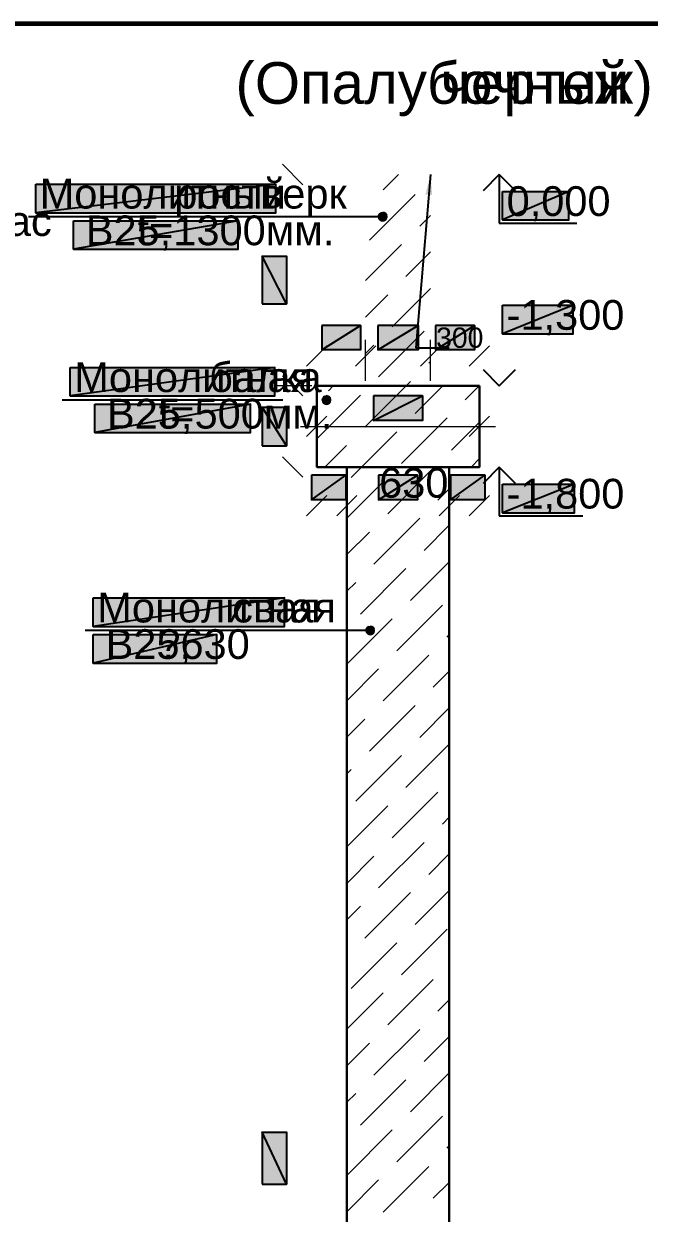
# Model space of a CAD drawing. Extents: x 8 to 21351, y 0 to 420.
# Drawn here: x 10036.1 to 10113, y 145.8 to 292.1 of the extents above; entities that cross this region are included whole.
import ezdxf

# ---------------------------------------------------------------- set-up
doc = ezdxf.new("R2010")
doc.units = 0
for name, color, linetype in [('PDF_ВЫНОСКИ', 7, 'Continuous'), ('TEY_REVIEW_AXIS', 7, 'Continuous'), ('TEY_REVIEW_LEADER', 7, 'Continuous')]:
    doc.layers.add(name, color=color, linetype=linetype)
doc.styles.add('TEYPDFCAD_TEXT', font='arial.ttf')
doc.dimstyles.new('TEYPDFCAD_SCALE_1', dxfattribs={"dimtxt": 2.5, "dimasz": 2.5, "dimexe": 1.25, "dimexo": 0.75, "dimtad": 1, "dimdsep": 46, "dimtxsty": 'Standard', "dimcen": 0.09, "dimadec": 0, "dimazin": 0, "dimtfac": 1, "dimtofl": 0, "dimtmove": 0, "dimatfit": 3, "dimfxl": 1, "dimarcsym": 0})

msp = doc.modelspace()

# ---------------------------------------------------------------- hatches: boundary and pattern name
at = {"true_color": 0xffffff}
h = msp.add_hatch(color=0, dxfattribs=at)
h.paths.add_polyline_path([(10037.53, 272.35), (10067.05, 272.35), (10037.53, 268.84)])
h.paths.add_polyline_path([(10067.05, 272.35), (10037.53, 268.84), (10067.05, 268.84)])
h = msp.add_hatch(color=0, dxfattribs=at)
h.paths.add_polyline_path([(10094.95, 271.44), (10103.1, 271.44), (10094.95, 267.95)])
h.paths.add_polyline_path([(10103.1, 271.44), (10094.95, 267.95), (10103.1, 267.95)])
h = msp.add_hatch(color=0, dxfattribs=at)
h.paths.add_polyline_path([(10042.16, 267.84), (10062.42, 267.84), (10042.16, 264.35)])
h.paths.add_polyline_path([(10062.42, 267.84), (10042.16, 264.35), (10062.42, 264.35)])
h = msp.add_hatch(color=7)
h.paths.add_polyline_path([(10079.86, 268.69), (10079.75, 268.54), (10080.22, 268.35)])
h.paths.add_polyline_path([(10079.75, 268.54), (10080.22, 268.35), (10079.71, 268.35)])
h.paths.add_polyline_path([(10080.22, 268.35), (10079.71, 268.35), (10079.75, 268.16)])
h = msp.add_hatch(color=7)
h.paths.add_polyline_path([(10079.75, 268.16), (10079.86, 267.99), (10080.22, 268.35)])
h.paths.add_polyline_path([(10079.86, 267.99), (10080.22, 268.35), (10080.03, 267.89)])
h.paths.add_polyline_path([(10080.22, 268.35), (10080.03, 267.89), (10080.22, 267.84)])
h = msp.add_hatch(color=7)
h.paths.add_polyline_path([(10080.41, 268.82), (10080.22, 268.84), (10080.22, 268.35)])
h.paths.add_polyline_path([(10080.22, 268.84), (10080.22, 268.35), (10080.03, 268.82)])
h.paths.add_polyline_path([(10080.22, 268.35), (10080.03, 268.82), (10079.86, 268.69)])
h = msp.add_hatch(color=7)
h.paths.add_polyline_path([(10080.73, 268.35), (10080.69, 268.54), (10080.22, 268.35)])
h.paths.add_polyline_path([(10080.69, 268.54), (10080.22, 268.35), (10080.58, 268.69)])
h.paths.add_polyline_path([(10080.22, 268.35), (10080.58, 268.69), (10080.41, 268.82)])
h = msp.add_hatch(color=7)
h.paths.add_polyline_path([(10080.22, 267.84), (10080.41, 267.89), (10080.22, 268.35)])
h.paths.add_polyline_path([(10080.41, 267.89), (10080.22, 268.35), (10080.58, 267.99)])
h.paths.add_polyline_path([(10080.22, 268.35), (10080.58, 267.99), (10080.69, 268.16)])
for points in [[(10080.69, 268.16), (10080.73, 268.35), (10080.22, 268.35)], [(10073.76, 245.6), (10073.81, 245.79), (10073.3, 245.79)], [(10079.14, 217.25), (10079.18, 217.45), (10078.7, 217.45)]]:
    msp.add_hatch(color=7).paths.add_polyline_path(points)
h = msp.add_hatch(color=0, dxfattribs=at)
h.paths.add_polyline_path([(10065.38, 257.62), (10068.39, 257.62), (10065.38, 263.48)])
h.paths.add_polyline_path([(10068.39, 257.62), (10065.38, 263.48), (10068.39, 263.48)])
h = msp.add_hatch(color=0, dxfattribs=at)
h.paths.add_polyline_path([(10094.95, 257.45), (10103.63, 257.45), (10094.95, 253.94)])
h.paths.add_polyline_path([(10103.63, 257.45), (10094.95, 253.94), (10103.63, 253.94)])
h = msp.add_hatch(color=0, dxfattribs=at)
h.paths.add_polyline_path([(10072.71, 254.97), (10072.71, 251.97), (10077.49, 254.97)])
h.paths.add_polyline_path([(10072.71, 251.97), (10077.49, 254.97), (10077.49, 251.97)])
h = msp.add_hatch(color=0, dxfattribs=at)
h.paths.add_polyline_path([(10079.63, 254.97), (10079.63, 251.97), (10084.58, 254.97)])
h.paths.add_polyline_path([(10079.63, 251.97), (10084.58, 254.97), (10084.58, 251.97)])
h = msp.add_hatch(color=0, dxfattribs=at)
h.paths.add_polyline_path([(10086.72, 254.97), (10086.72, 251.97), (10091.5, 254.97)])
h.paths.add_polyline_path([(10086.72, 251.97), (10091.5, 254.97), (10091.5, 251.97)])
h = msp.add_hatch(color=0, dxfattribs=at)
h.paths.add_polyline_path([(10041.78, 249.79), (10066.95, 249.79), (10041.78, 246.3)])
h.paths.add_polyline_path([(10066.95, 249.79), (10041.78, 246.3), (10066.95, 246.3)])
h = msp.add_hatch(color=7)
h.paths.add_polyline_path([(10072.94, 246.15), (10072.83, 245.98), (10073.3, 245.79)])
h.paths.add_polyline_path([(10072.83, 245.98), (10073.3, 245.79), (10072.79, 245.79)])
h.paths.add_polyline_path([(10073.3, 245.79), (10072.79, 245.79), (10072.83, 245.6)])
h = msp.add_hatch(color=7)
h.paths.add_polyline_path([(10073.49, 246.25), (10073.3, 246.3), (10073.3, 245.79)])
h.paths.add_polyline_path([(10073.3, 246.3), (10073.3, 245.79), (10073.11, 246.25)])
h.paths.add_polyline_path([(10073.3, 245.79), (10073.11, 246.25), (10072.94, 246.15)])
h = msp.add_hatch(color=7)
h.paths.add_polyline_path([(10073.81, 245.79), (10073.76, 245.98), (10073.3, 245.79)])
h.paths.add_polyline_path([(10073.76, 245.98), (10073.3, 245.79), (10073.66, 246.15)])
h.paths.add_polyline_path([(10073.3, 245.79), (10073.66, 246.15), (10073.49, 246.25)])
h = msp.add_hatch(color=0, dxfattribs=at)
h.paths.add_polyline_path([(10079.08, 246.3), (10079.08, 243.29), (10085.13, 246.3)])
h.paths.add_polyline_path([(10079.08, 243.29), (10085.13, 246.3), (10085.13, 243.29)])
h = msp.add_hatch(color=0, dxfattribs=at)
h.paths.add_polyline_path([(10044.79, 245.28), (10063.94, 245.28), (10044.79, 241.79)])
h.paths.add_polyline_path([(10063.94, 245.28), (10044.79, 241.79), (10063.94, 241.79)])
h = msp.add_hatch(color=0, dxfattribs=at)
h.paths.add_polyline_path([(10065.38, 240.16), (10068.39, 240.16), (10065.38, 244.94)])
h.paths.add_polyline_path([(10068.39, 240.16), (10065.38, 244.94), (10068.39, 244.94)])
h = msp.add_hatch(color=7)
h.paths.add_polyline_path([(10072.83, 245.6), (10072.94, 245.43), (10073.3, 245.79)])
h.paths.add_polyline_path([(10072.94, 245.43), (10073.3, 245.79), (10073.11, 245.32)])
h.paths.add_polyline_path([(10073.3, 245.79), (10073.11, 245.32), (10073.3, 245.28)])
h = msp.add_hatch(color=7)
h.paths.add_polyline_path([(10073.3, 245.28), (10073.49, 245.32), (10073.3, 245.79)])
h.paths.add_polyline_path([(10073.49, 245.32), (10073.3, 245.79), (10073.66, 245.43)])
h.paths.add_polyline_path([(10073.3, 245.79), (10073.66, 245.43), (10073.76, 245.6)])
h = msp.add_hatch(color=0, dxfattribs=at)
h.paths.add_polyline_path([(10071.44, 236.54), (10071.44, 233.53), (10075.69, 236.54)])
h.paths.add_polyline_path([(10071.44, 233.53), (10075.69, 236.54), (10075.69, 233.53)])
h = msp.add_hatch(color=0, dxfattribs=at)
h.paths.add_polyline_path([(10079.71, 236.54), (10079.71, 233.53), (10084.5, 236.54)])
h.paths.add_polyline_path([(10079.71, 233.53), (10084.5, 236.54), (10084.5, 233.53)])
h = msp.add_hatch(color=0, dxfattribs=at)
h.paths.add_polyline_path([(10088.54, 236.54), (10088.54, 233.53), (10092.79, 236.54)])
h.paths.add_polyline_path([(10088.54, 233.53), (10092.79, 236.54), (10092.79, 233.53)])
h = msp.add_hatch(color=0, dxfattribs=at)
h.paths.add_polyline_path([(10094.95, 235.44), (10103.82, 235.44), (10094.95, 231.94)])
h.paths.add_polyline_path([(10103.82, 235.44), (10094.95, 231.94), (10103.82, 231.94)])
h = msp.add_hatch(color=0, dxfattribs=at)
h.paths.add_polyline_path([(10044.6, 221.45), (10068.13, 221.45), (10044.6, 217.95)])
h.paths.add_polyline_path([(10068.13, 221.45), (10044.6, 217.95), (10068.13, 217.95)])
h = msp.add_hatch(color=0, dxfattribs=at)
h.paths.add_polyline_path([(10044.6, 216.96), (10059.79, 216.96), (10044.6, 213.44)])
h.paths.add_polyline_path([(10059.79, 216.96), (10044.6, 213.44), (10059.79, 213.44)])
h = msp.add_hatch(color=7)
h.paths.add_polyline_path([(10078.34, 217.81), (10078.23, 217.64), (10078.7, 217.45)])
h.paths.add_polyline_path([(10078.23, 217.64), (10078.7, 217.45), (10078.19, 217.45)])
h.paths.add_polyline_path([(10078.7, 217.45), (10078.19, 217.45), (10078.23, 217.25)])
h = msp.add_hatch(color=7)
h.paths.add_polyline_path([(10078.23, 217.25), (10078.34, 217.11), (10078.7, 217.45)])
h.paths.add_polyline_path([(10078.34, 217.11), (10078.7, 217.45), (10078.51, 216.98)])
h.paths.add_polyline_path([(10078.7, 217.45), (10078.51, 216.98), (10078.7, 216.96)])
h = msp.add_hatch(color=7)
h.paths.add_polyline_path([(10078.89, 217.91), (10078.7, 217.95), (10078.7, 217.45)])
h.paths.add_polyline_path([(10078.7, 217.95), (10078.7, 217.45), (10078.51, 217.91)])
h.paths.add_polyline_path([(10078.7, 217.45), (10078.51, 217.91), (10078.34, 217.81)])
h = msp.add_hatch(color=7)
h.paths.add_polyline_path([(10079.18, 217.45), (10079.14, 217.64), (10078.7, 217.45)])
h.paths.add_polyline_path([(10079.14, 217.64), (10078.7, 217.45), (10079.03, 217.81)])
h.paths.add_polyline_path([(10078.7, 217.45), (10079.03, 217.81), (10078.89, 217.91)])
h = msp.add_hatch(color=7)
h.paths.add_polyline_path([(10078.7, 216.96), (10078.89, 216.98), (10078.7, 217.45)])
h.paths.add_polyline_path([(10078.89, 216.98), (10078.7, 217.45), (10079.03, 217.11)])
h.paths.add_polyline_path([(10078.7, 217.45), (10079.03, 217.11), (10079.14, 217.25)])
h = msp.add_hatch(color=0, dxfattribs=at)
h.paths.add_polyline_path([(10065.38, 149.35), (10068.39, 149.35), (10065.38, 155.74)])
h.paths.add_polyline_path([(10068.39, 149.35), (10065.38, 155.74), (10068.39, 155.74)])

# ---------------------------------------------------------------- linework, layer by layer
at = {"color": 7, "lineweight": 5}
for p, q in [((10070.4, 272.29), (10067.88, 274.81)), ((10078.1, 248.18), (10078.1, 253.22)), ((10078.1, 251.84), (10078.1, 253.22)), ((10086.1, 248.18), (10086.1, 253.22)), ((10086.1, 251.84), (10086.1, 253.22)), ((10073.36, 252.45), (10070.84, 249.96)), ((10076.85, 249.96), (10079.35, 252.45)), ((10079.35, 252.45), (10076.85, 249.96)), ((10087.35, 252.45), (10084.86, 249.96)), ((10084.86, 249.96), (10087.35, 252.45)), ((10090.87, 249.96), (10093.36, 252.45)), ((10070.4, 246.3), (10067.88, 248.79)), ((10067.88, 248.79), (10070.4, 246.3)), ((10071.48, 247.54), (10067.14, 247.54)), ((10072.11, 243.16), (10072.11, 244.54)), ((10092.12, 243.16), (10092.12, 244.54)), ((10073.36, 243.8), (10070.84, 241.3)), ((10090.87, 241.3), (10093.36, 243.8)), ((10067.88, 238.8), (10070.4, 236.3)), ((10070.4, 236.3), (10067.88, 238.8)), ((10088.41, 236.92), (10088.41, 230.78)), ((10075.8, 233.4), (10075.8, 234.78)), ((10088.41, 233.4), (10088.41, 234.78)), ((10073.36, 234.04), (10070.84, 231.54)), ((10074.55, 231.54), (10077.05, 234.04)), ((10077.05, 234.04), (10074.55, 231.54)), ((10089.66, 234.04), (10087.16, 231.54)), ((10087.16, 231.54), (10089.66, 234.04)), ((10090.87, 231.54), (10093.36, 234.04))]:
    msp.add_line(p, q, dxfattribs=at)
at = {"lineweight": 5}
for p, q in [((10080.26, 271.65), (10082.17, 273.54)), ((10078.59, 265.47), (10084.2, 271.08)), ((10084.77, 267.17), (10086.1, 268.5)), ((10078.1, 260.5), (10082.53, 264.92)), ((10083.08, 260.99), (10086.1, 264.01)), ((10081.38, 254.8), (10086.1, 259.52)), ((10078.1, 256.01), (10080.83, 258.74)), ((10079.71, 248.64), (10085.32, 254.25)), ((10078.1, 251.52), (10079.14, 252.56)), ((10085.89, 250.32), (10086.1, 250.55)), ((10073.53, 246.95), (10074.12, 247.54)), ((10078.02, 242.46), (10083.1, 247.54)), ((10083.1, 247.54), (10083.65, 248.07)), ((10084.2, 244.16), (10087.61, 247.54)), ((10090.38, 245.83), (10092.09, 247.54)), ((10072.11, 241.02), (10077.47, 246.4)), ((10082.53, 237.98), (10088.14, 243.59)), ((10088.69, 239.65), (10092.12, 243.08)), ((10077.6, 237.55), (10081.96, 241.89)), ((10073.11, 237.55), (10075.78, 240.22)), ((10091.08, 237.55), (10092.12, 238.59)), ((10076.35, 236.28), (10077.6, 237.55)), ((10080.83, 231.8), (10086.44, 237.41)), ((10075.8, 236.92), (10075.8, 230.78)), ((10075.8, 231.27), (10080.26, 235.73)), ((10087.01, 233.49), (10088.41, 234.89)), ((10079.14, 225.62), (10084.77, 231.25)), ((10085.32, 227.31), (10088.41, 230.4)), ((10075.8, 226.78), (10078.59, 229.55)), ((10083.65, 221.13), (10088.41, 225.91)), ((10077.47, 219.46), (10083.08, 225.07)), ((10075.8, 222.27), (10076.9, 223.37)), ((10081.96, 214.97), (10087.57, 220.58)), ((10075.8, 213.3), (10081.38, 218.88)), ((10088.14, 216.64), (10088.41, 216.92)), ((10080.26, 208.79), (10085.89, 214.4)), ((10075.8, 208.81), (10079.71, 212.72)), ((10086.44, 210.48), (10088.41, 212.43)), ((10078.59, 202.61), (10084.2, 208.22)), ((10084.77, 204.3), (10088.41, 207.94)), ((10075.8, 204.32), (10078.02, 206.54)), ((10083.08, 198.12), (10088.41, 203.45)), ((10076.9, 196.45), (10082.53, 202.06)), ((10075.8, 199.83), (10076.35, 200.36)), ((10081.38, 191.94), (10087.01, 197.57)), ((10075.8, 190.86), (10080.83, 195.88)), ((10087.57, 193.63), (10088.41, 194.48)), ((10079.71, 185.78), (10085.32, 191.39)), ((10075.8, 186.35), (10079.14, 189.7)), ((10085.89, 187.45), (10088.41, 189.97)), ((10078.02, 179.6), (10083.65, 185.21)), ((10084.2, 181.29), (10088.41, 185.48)), ((10075.8, 181.86), (10077.47, 183.54)), ((10082.53, 175.11), (10088.14, 180.72)), ((10076.35, 173.42), (10081.96, 179.05)), ((10080.83, 168.93), (10086.44, 174.54)), ((10075.8, 168.4), (10080.26, 172.87)), ((10087.01, 170.62), (10088.41, 172.02)), ((10079.14, 162.77), (10084.77, 168.38)), ((10085.32, 164.44), (10088.41, 167.53)), ((10075.8, 163.91), (10078.59, 166.69)), ((10083.65, 158.26), (10088.41, 163.05)), ((10077.47, 156.59), (10083.08, 162.2)), ((10075.8, 159.43), (10076.9, 160.51)), ((10081.96, 152.1), (10087.57, 157.71)), ((10075.8, 150.43), (10081.38, 156.02)), ((10088.14, 153.78), (10088.41, 154.05)), ((10080.26, 145.92), (10085.89, 151.53)), ((10075.8, 145.94), (10079.71, 149.86)), ((10086.44, 147.62), (10088.41, 149.56))]:
    msp.add_line(p, q, dxfattribs=at)
at = {"color": 7, "lineweight": 25}
for p, q in [((10094.55, 273.54), (10092.56, 271.55)), ((10094.55, 273.54), (10094.55, 267.55)), ((10096.56, 271.55), (10094.55, 273.54)), ((10094.55, 267.55), (10104.1, 267.55)), ((10092.56, 249.56), (10094.55, 247.54)), ((10094.55, 247.54), (10096.56, 249.56)), ((10094.55, 237.55), (10092.56, 235.54)), ((10096.56, 235.54), (10094.55, 237.55))]:
    msp.add_line(p, q, dxfattribs=at)
at = {"color": 0, "lineweight": 0, "true_color": 0xffffff}
for p, q in [((10094.95, 267.95), (10103.1, 267.95)), ((10094.95, 253.94), (10103.63, 253.94)), ((10044.79, 241.79), (10063.94, 241.79)), ((10094.95, 231.94), (10103.82, 231.94)), ((10044.6, 213.44), (10059.79, 213.44))]:
    msp.add_line(p, q, dxfattribs=at)
at = {"color": 0, "true_color": 0xffffff}
for points in [[(10037.53, 272.35), (10067.05, 272.35), (10037.53, 268.84)], [(10067.05, 272.35), (10037.53, 268.84), (10067.05, 268.84)], [(10094.95, 271.44), (10103.1, 271.44), (10094.95, 267.95)], [(10103.1, 271.44), (10094.95, 267.95), (10103.1, 267.95)], [(10042.16, 267.84), (10062.42, 267.84), (10042.16, 264.35)], [(10062.42, 267.84), (10042.16, 264.35), (10062.42, 264.35)], [(10065.38, 257.62), (10068.39, 257.62), (10065.38, 263.48)], [(10068.39, 257.62), (10065.38, 263.48), (10068.39, 263.48)], [(10094.95, 257.45), (10103.63, 257.45), (10094.95, 253.94)], [(10103.63, 257.45), (10094.95, 253.94), (10103.63, 253.94)], [(10072.71, 254.97), (10072.71, 251.97), (10077.49, 254.97)], [(10072.71, 251.97), (10077.49, 254.97), (10077.49, 251.97)], [(10079.63, 254.97), (10079.63, 251.97), (10084.58, 254.97)], [(10079.63, 251.97), (10084.58, 254.97), (10084.58, 251.97)], [(10086.72, 254.97), (10086.72, 251.97), (10091.5, 254.97)], [(10086.72, 251.97), (10091.5, 254.97), (10091.5, 251.97)], [(10041.78, 249.79), (10066.95, 249.79), (10041.78, 246.3)], [(10066.95, 249.79), (10041.78, 246.3), (10066.95, 246.3)], [(10079.08, 246.3), (10079.08, 243.29), (10085.13, 246.3)], [(10079.08, 243.29), (10085.13, 246.3), (10085.13, 243.29)], [(10044.79, 245.28), (10063.94, 245.28), (10044.79, 241.79)], [(10063.94, 245.28), (10044.79, 241.79), (10063.94, 241.79)], [(10065.38, 240.16), (10068.39, 240.16), (10065.38, 244.94)], [(10068.39, 240.16), (10065.38, 244.94), (10068.39, 244.94)], [(10071.44, 236.54), (10071.44, 233.53), (10075.69, 236.54)], [(10071.44, 233.53), (10075.69, 236.54), (10075.69, 233.53)], [(10079.71, 236.54), (10079.71, 233.53), (10084.5, 236.54)], [(10079.71, 233.53), (10084.5, 236.54), (10084.5, 233.53)], [(10088.54, 236.54), (10088.54, 233.53), (10092.79, 236.54)], [(10088.54, 233.53), (10092.79, 236.54), (10092.79, 233.53)], [(10094.95, 235.44), (10103.82, 235.44), (10094.95, 231.94)], [(10103.82, 235.44), (10094.95, 231.94), (10103.82, 231.94)], [(10044.6, 221.45), (10068.13, 221.45), (10044.6, 217.95)], [(10068.13, 221.45), (10044.6, 217.95), (10068.13, 217.95)], [(10044.6, 216.96), (10059.79, 216.96), (10044.6, 213.44)], [(10059.79, 216.96), (10044.6, 213.44), (10059.79, 213.44)], [(10065.38, 149.35), (10068.39, 149.35), (10065.38, 155.74)], [(10068.39, 149.35), (10065.38, 155.74), (10068.39, 155.74)]]:
    msp.add_lwpolyline(points, close=True, dxfattribs=at)
at = {"color": 7}
for points in [[(10079.75, 268.54), (10080.22, 268.35), (10079.71, 268.35)], [(10080.22, 268.35), (10079.71, 268.35), (10079.75, 268.16)], [(10079.86, 268.69), (10079.75, 268.54), (10080.22, 268.35)], [(10079.75, 268.16), (10079.86, 267.99), (10080.22, 268.35)], [(10080.22, 268.35), (10080.03, 268.82), (10079.86, 268.69)], [(10079.86, 267.99), (10080.22, 268.35), (10080.03, 267.89)], [(10080.22, 268.84), (10080.22, 268.35), (10080.03, 268.82)], [(10080.22, 268.35), (10080.03, 267.89), (10080.22, 267.84)], [(10080.41, 268.82), (10080.22, 268.84), (10080.22, 268.35)], [(10080.22, 268.35), (10080.58, 268.69), (10080.41, 268.82)], [(10080.69, 268.54), (10080.22, 268.35), (10080.58, 268.69)], [(10080.73, 268.35), (10080.69, 268.54), (10080.22, 268.35)], [(10080.22, 267.84), (10080.41, 267.89), (10080.22, 268.35)], [(10080.41, 267.89), (10080.22, 268.35), (10080.58, 267.99)], [(10080.22, 268.35), (10080.58, 267.99), (10080.69, 268.16)], [(10080.69, 268.16), (10080.73, 268.35), (10080.22, 268.35)], [(10072.83, 245.98), (10073.3, 245.79), (10072.79, 245.79)], [(10072.94, 246.15), (10072.83, 245.98), (10073.3, 245.79)], [(10073.3, 245.79), (10073.11, 246.25), (10072.94, 246.15)], [(10073.3, 246.3), (10073.3, 245.79), (10073.11, 246.25)], [(10073.49, 246.25), (10073.3, 246.3), (10073.3, 245.79)], [(10073.3, 245.79), (10073.66, 246.15), (10073.49, 246.25)], [(10073.76, 245.98), (10073.3, 245.79), (10073.66, 246.15)], [(10073.81, 245.79), (10073.76, 245.98), (10073.3, 245.79)], [(10073.3, 245.79), (10072.79, 245.79), (10072.83, 245.6)], [(10072.83, 245.6), (10072.94, 245.43), (10073.3, 245.79)], [(10072.94, 245.43), (10073.3, 245.79), (10073.11, 245.32)], [(10073.3, 245.79), (10073.11, 245.32), (10073.3, 245.28)], [(10073.3, 245.28), (10073.49, 245.32), (10073.3, 245.79)], [(10073.49, 245.32), (10073.3, 245.79), (10073.66, 245.43)], [(10073.3, 245.79), (10073.66, 245.43), (10073.76, 245.6)], [(10073.76, 245.6), (10073.81, 245.79), (10073.3, 245.79)], [(10078.23, 217.64), (10078.7, 217.45), (10078.19, 217.45)], [(10078.7, 217.45), (10078.19, 217.45), (10078.23, 217.25)], [(10078.34, 217.81), (10078.23, 217.64), (10078.7, 217.45)], [(10078.23, 217.25), (10078.34, 217.11), (10078.7, 217.45)], [(10078.7, 217.45), (10078.51, 217.91), (10078.34, 217.81)], [(10078.34, 217.11), (10078.7, 217.45), (10078.51, 216.98)], [(10078.7, 217.95), (10078.7, 217.45), (10078.51, 217.91)], [(10078.7, 217.45), (10078.51, 216.98), (10078.7, 216.96)], [(10078.89, 217.91), (10078.7, 217.95), (10078.7, 217.45)], [(10078.7, 217.45), (10079.03, 217.81), (10078.89, 217.91)], [(10079.14, 217.64), (10078.7, 217.45), (10079.03, 217.81)], [(10079.18, 217.45), (10079.14, 217.64), (10078.7, 217.45)], [(10078.7, 216.96), (10078.89, 216.98), (10078.7, 217.45)], [(10078.89, 216.98), (10078.7, 217.45), (10079.03, 217.11)], [(10078.7, 217.45), (10079.03, 217.11), (10079.14, 217.25)], [(10079.14, 217.25), (10079.18, 217.45), (10078.7, 217.45)]]:
    msp.add_lwpolyline(points, close=True, dxfattribs=at)
at = {"layer": 'TEY_REVIEW_AXIS', "color": 7, "lineweight": 25}
for p, q in [((10068.05, 268.35), (10036.64, 268.35)), ((10067.94, 245.79), (10040.77, 245.79)), ((10069.15, 217.45), (10043.6, 217.45))]:
    msp.add_line(p, q, dxfattribs=at)
at = {"layer": 'TEY_REVIEW_AXIS', "color": 0, "lineweight": 0, "true_color": 0xffffff}
for p, q in [((10037.53, 268.84), (10067.05, 268.84)), ((10042.16, 264.35), (10062.42, 264.35)), ((10041.78, 246.3), (10066.95, 246.3)), ((10044.6, 217.95), (10068.13, 217.95))]:
    msp.add_line(p, q, dxfattribs=at)
at = {"layer": 'TEY_REVIEW_AXIS', "color": 7, "lineweight": 5}
msp.add_line((10070.1, 242.55), (10094.11, 242.55), dxfattribs=at)
at = {"layer": 'TEY_REVIEW_AXIS', "lineweight": 60}
msp.add_lwpolyline([(9851.11, 5.1), (10246.1, 5.1), (10246.1, 292.08), (9851.11, 292.08)], close=True, dxfattribs=at)
at = {"layer": 'TEY_REVIEW_AXIS', "lineweight": 30}
for points in [[(10092.12, 247.54), (10072.11, 247.54), (10072.11, 237.55), (10092.12, 237.55)], [(10088.41, 67.54), (10088.41, 237.55), (10075.8, 237.55), (10075.8, 67.54)]]:
    msp.add_lwpolyline(points, close=True, dxfattribs=at)
at = {"layer": 'TEY_REVIEW_LEADER', "color": 7, "lineweight": 25}
for p, q in [((10080.22, 268.35), (10068.05, 268.35)), ((10094.55, 237.55), (10094.55, 231.54)), ((10094.55, 231.54), (10104.82, 231.54)), ((10078.7, 217.45), (10069.15, 217.45))]:
    msp.add_line(p, q, dxfattribs=at)

# ---------------------------------------------------------------- texts
at = {"color": 7, "style": 'TEYPDFCAD_TEXT'}
for s, height, p in [('чертеж)', 5.122, (10087.34, 282.24)), ('0,000', 3.658, (10095.46, 268.44)), ('В25,', 3.658, (10043.68, 264.84)), ('t=1300мм.', 3.658, (10050.05, 264.84)), ('В25,', 3.658, (10046.29, 242.29)), ('t=500мм.', 3.658, (10052.66, 242.29)), ('В25,', 3.658, (10046.12, 213.95)), ('\ue712630', 3.658, (10052.49, 213.95))]:
    msp.add_text(s, height=height, dxfattribs=at).set_placement(p)
at = {"layer": 'PDF_ВЫНОСКИ', "style": 'TEYPDFCAD_TEXT'}
msp.add_text('300', height=2.5, dxfattribs=at).set_placement((10086.78, 252.22))
at = {"layer": 'TEY_REVIEW_LEADER', "color": 7, "style": 'TEYPDFCAD_TEXT'}
for s, height, p in [('(Опалубочный', 5.1223, (10062.1, 282.24)), ('Монолитный', 3.658, (10038.01, 269.35)), ('ростверк', 3.658, (10054.57, 269.35)), ('каркас', 3.658, (10023.94, 265.98)), ('-1,300', 3.658, (10095.46, 254.44)), ('Монолитная', 3.658, (10042.27, 246.78)), ('балка', 3.658, (10058.86, 246.78)), ('630', 3.658, (10079.78, 233.79)), ('-1,800', 3.658, (10095.46, 232.45)), ('Монолитная', 3.658, (10045.1, 218.44)), ('свая', 3.658, (10061.7, 218.44))]:
    msp.add_text(s, height=height, dxfattribs=at).set_placement(p)

# ---------------------------------------------------------------- leaders
at = {"layer": 'PDF_ВЫНОСКИ', "lineweight": 9, "annotation_type": 0, "has_hookline": 1, "hookline_direction": 0}
msp.add_leader([(10086.1, 273.54), (10084.28, 252.22), (10086.78, 252.22)], dimstyle='TEYPDFCAD_SCALE_1', dxfattribs=at)

doc.saveas('drawing.dxf')
